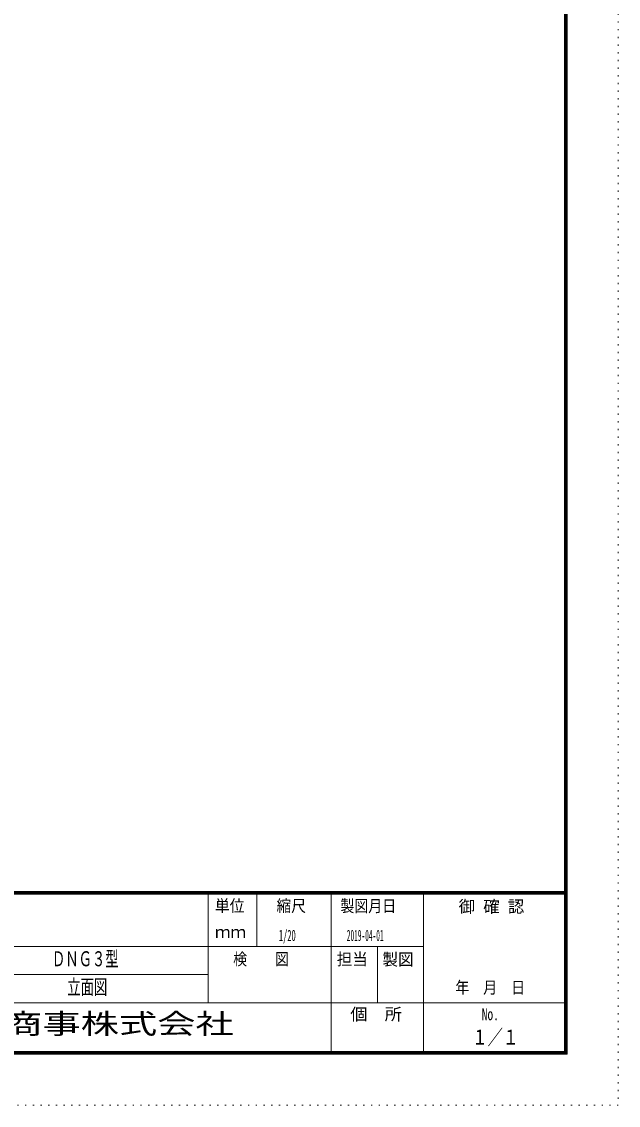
# Model space of a CAD drawing. Units: millimetres, scale not verified. Extents: x -5940 to 5940, y -4200 to 4200.
# Drawn here: x 3612 to 5940, y -4200 to 29 of the extents above; entities that cross this region are included whole.
import ezdxf
from ezdxf.enums import TextEntityAlignment as Align

# ---------------------------------------------------------------- set-up
doc = ezdxf.new("R2010")
doc.units = ezdxf.units.MM
doc.header["$LTSCALE"] = 10
doc.linetypes.add('USER1', pattern=[3, 0.5, -2.5])
doc.layers.add('0-1_2-5DIM', color=7, linetype='Continuous')
doc.layers.add('0-4_CSLAYER1', color=7, linetype='Continuous')
doc.layers.add('0-2_F-E_J_ADD', color=5, linetype='USER1', lineweight=18)
doc.layers.add('0-6_CSLAYER4', color=5, linetype='Continuous', lineweight=18)
doc.styles.add('ＭＳ ゴシック', font='')
doc.styles.get('ＭＳ ゴシック').set_extended_font_data('MS Gothic')

msp = doc.modelspace()

# ---------------------------------------------------------------- linework, layer by layer
at = {"layer": '0-2_F-E_J_ADD'}
msp.add_lwpolyline([(5940, 4200), (5940, -4200), (-5940, -4200), (-5940, 4200)], close=True, dxfattribs=at)
at = {"layer": '0-6_CSLAYER4'}
for p, q in [((5730, -3990), (5730, 4030)), ((5731, -3991), (5731, 4031)), ((5732, -3992), (5732, 4032)), ((5733, -3993), (5733, 4033)), ((5734, -3994), (5734, 4034)), ((5735, -3995), (5735, 4035)), ((5736, -3996), (5736, 4036)), ((5737, -3997), (5737, 4037)), ((5738, -3998), (5738, 4038)), ((5739, -3999), (5739, 4039)), ((5740, -4000), (5740, 4040)), ((5730, -3366), (-5730, -3366)), ((5730, -3367), (-5730, -3367)), ((5730, -3368), (-5730, -3368)), ((5730, -3369), (-5730, -3369)), ((5730, -3370), (-5730, -3370)), ((5730, -3371), (-5730, -3371)), ((5730, -3372), (-5730, -3372)), ((5730, -3373), (-5730, -3373)), ((5730, -3374), (-5730, -3374)), ((5730, -3375), (-5730, -3375)), ((5730, -3376), (-5730, -3376)), ((4340, -3800), (4340, -3376)), ((4530, -3580), (4530, -3376)), ((4820, -4000), (4820, -3376)), ((5180, -4000), (5180, -3376)), ((3080, -3580), (5180, -3580)), ((5000, -3800), (5000, -3580)), ((3080, -3690), (4340, -3690)), ((3080, -3800), (5740, -3800)), ((-5740, -4000), (5740, -4000)), ((-5739, -3999), (5739, -3999)), ((-5738, -3998), (5738, -3998)), ((-5737, -3997), (5737, -3997)), ((-5736, -3996), (5736, -3996)), ((-5735, -3995), (5735, -3995)), ((-5734, -3994), (5734, -3994)), ((-5733, -3993), (5733, -3993)), ((-5732, -3992), (5732, -3992)), ((-5731, -3991), (5731, -3991)), ((-5730, -3990), (5730, -3990))]:
    msp.add_line(p, q, dxfattribs=at)

# ---------------------------------------------------------------- texts
at = {"layer": '0-1_2-5DIM', "style": 'ＭＳ ゴシック', "width": 1.4}
msp.add_text('鋼鈑商事株式会社', height=78.15, dxfattribs=at).set_placement((3245.29, -3944.08), align=Align.BOTTOM_LEFT)
at = {"layer": '0-4_CSLAYER1', "style": 'ＭＳ ゴシック'}
for s, height, width, p in [('1/20', 43.99, 0.55, (4615.47, -3572.01)), ('2019-04-01', 43.99, 0.4, (4880.42, -3572.01)), ('ＤＮＧ３型', 58.65, 0.65, (3730, -3675)), ('立面図', 58.65, 0.65, (3790, -3785)), ('１／１', 58.65, 0.75, (5370, -3980.9))]:
    msp.add_text(s, height=height, dxfattribs=dict(at, width=width)).set_placement(p, align=Align.BOTTOM_LEFT)
at = {"layer": '0-6_CSLAYER4', "color": 7, "style": 'ＭＳ ゴシック'}
for s, width, p in [('単位', 0.9, (4366, -3459)), ('縮尺', 0.9, (4606, -3459)), ('製図月日', 0.85, (4855.56, -3459.41)), ('ｍｍ', 0.95, (4366, -3561)), ('検\u3000\u3000図', 0.85, (4437, -3667)), ('担当', 0.95, (4841, -3667)), ('製図', 0.95, (5019.39, -3667.98)), ('\u3000年\u3000月\u3000日', 0.85, (5249.5, -3777.77)), ('個  所', 1.05, (4894, -3882)), ('No.', 0.7, (5407, -3882))]:
    msp.add_text(s, height=46.92, dxfattribs=dict(at, width=width)).set_placement(p, align=Align.BOTTOM_LEFT)
msp.add_text('御 確 認', height=46.92, dxfattribs=at).set_placement((5317.1, -3461.77), align=Align.BOTTOM_LEFT)

doc.saveas('drawing.dxf')
